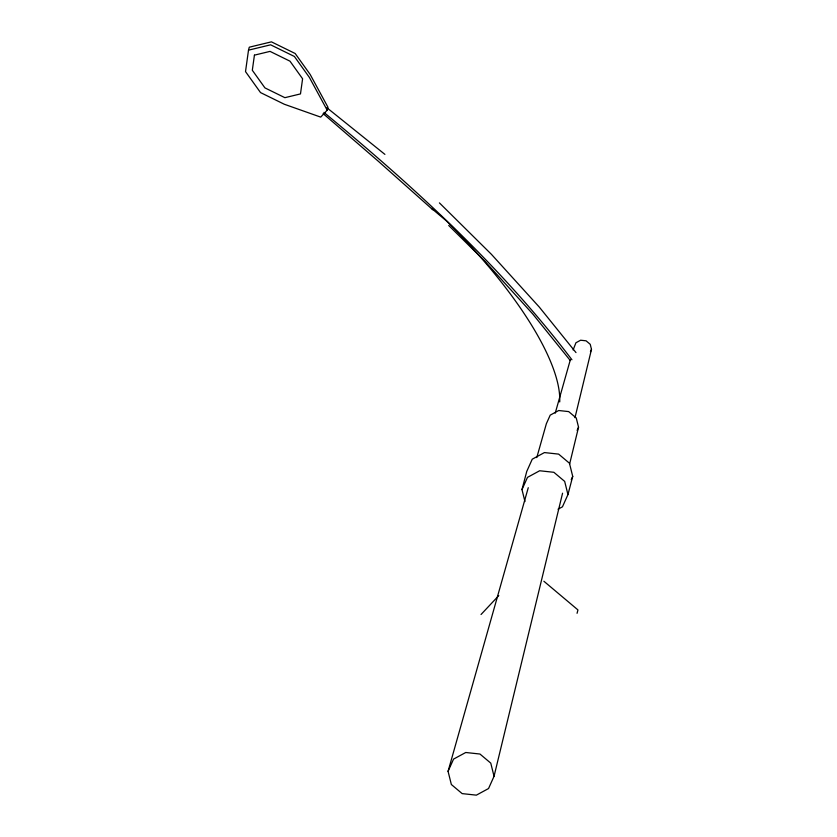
<?xml version="1.0" encoding="UTF-8"?>
<svg xmlns="http://www.w3.org/2000/svg" width="837" height="837" viewBox="0 0 837 837"><rect width="100%" height="100%" fill="white"/><g stroke="black" fill="none" stroke-linecap="round" stroke-linejoin="round"><path stroke-width="1.26" d="M248.505 50.157L245.513 71.605L260.527 92.583L284.277 104.238L320.707 117.117L327.194 110.202L327.968 107.241L310.182 74.483L295.168 53.505L271.418 41.85L249.29 47.196L248.505 50.157L270.644 44.821L294.394 56.477L309.408 77.454L327.194 110.202M574.977 417.715L591.487 349.374L590.231 344.31L586.078 340.816L580.616 340.22L575.94 342.762L573.125 349.939M528.262 487.709L448.067 771.327L451.352 784.51L462.16 793.612L476.368 795.15L488.546 788.538L494.039 776.307L562.569 493.202M569.631 464.012L578.545 427.194L576.243 417.966L568.679 411.595L558.729 410.517L550.212 415.142L546.362 423.71L536.779 457.588M524.966 501.583L521.985 489.603L526.755 471.419L532.248 459.189L544.427 452.576L558.635 454.114L569.442 463.217L572.728 476.399L567.957 494.573L562.454 506.814L558.028 509.21M577.059 613.301L577.948 609.922L543.883 581.244M555.224 413.164L570.321 359.858M521.985 489.603L527.477 477.372L539.656 470.76L553.864 472.298L564.672 481.39L567.957 494.573M590.43 351.728L591.487 349.374M577.101 430.406L578.545 427.194M571.221 479.727L572.728 476.399M448.067 771.327L453.57 759.096L465.749 752.494L479.957 754.032L490.764 763.124L494.039 776.307M481.034 614.504L498.789 595.588M326.88 107.743L384.905 154.385M431.526 208.382L446.288 220.801A234.067 73.782 43.2 0 1 559.712 401.959M323.95 112.409C414.064 186.881 501.028 266.312 571.933 359.764M323.145 113.623L378.397 161.321L432.896 209.825M439.415 202.889L491.371 254.27L539.269 307.043L575.992 352.576M448.716 225.477L484.864 261.217L532.75 313.98L570.3 360.538M254.427 55.148L252.314 70.266L264.931 87.885L284.883 97.678L300.483 93.911L302.596 78.793L289.989 61.174L270.037 51.381L254.427 55.148"/></g></svg>
